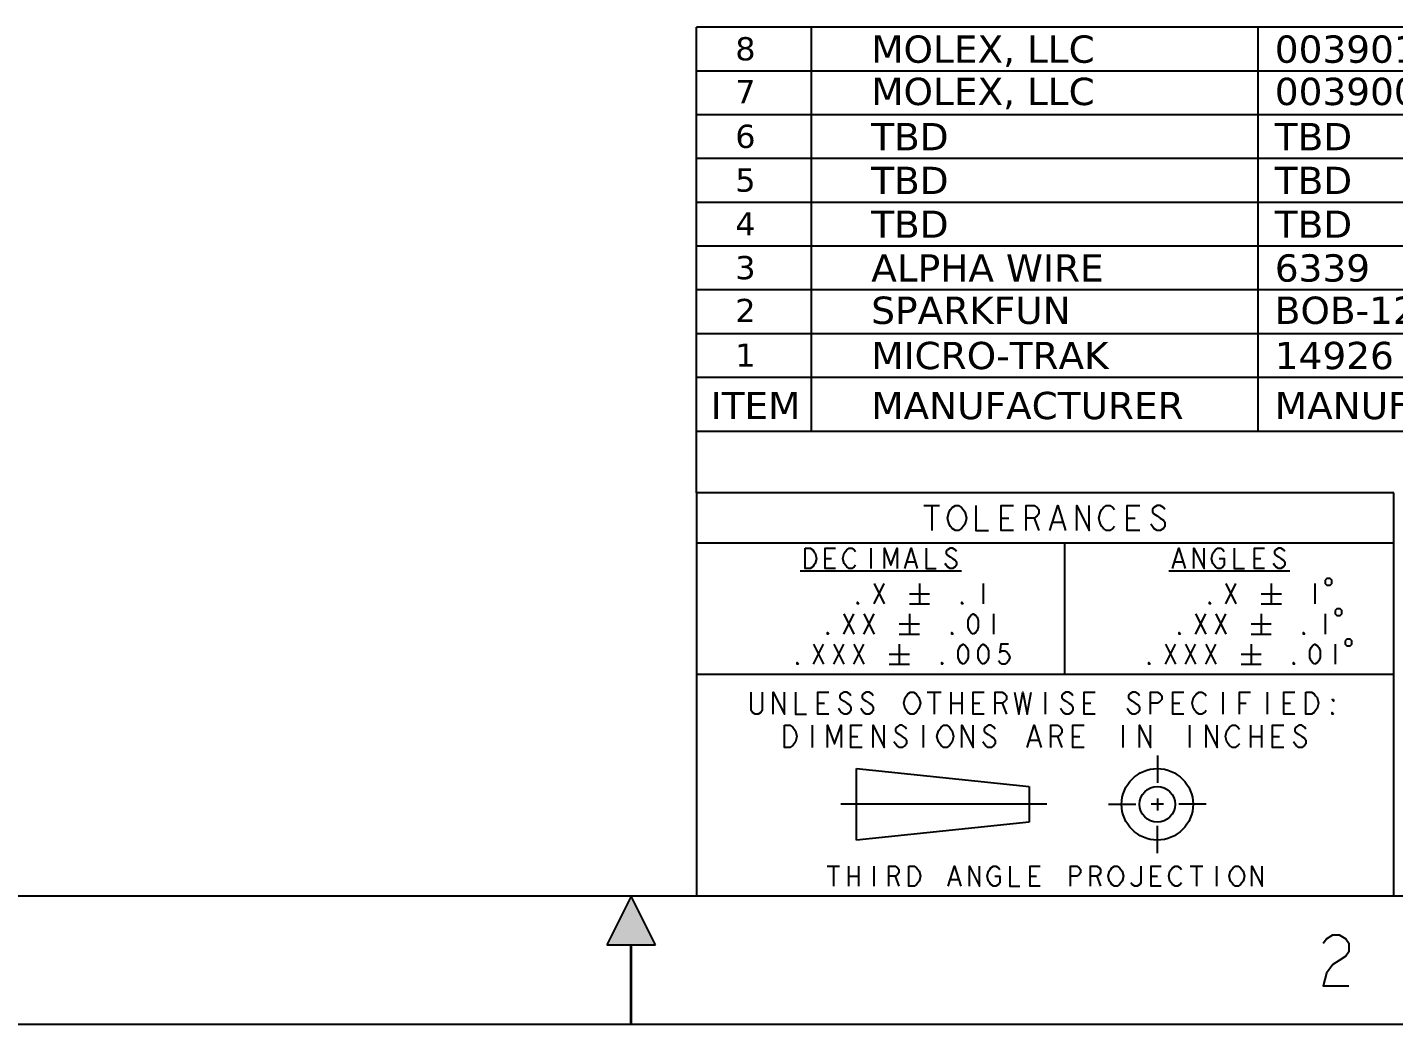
# Model space of a CAD drawing. Extents: x 0 to 768, y 0 to 246.
# Drawn here: x 8.64 to 13.98, y -0.01 to 3.89 of the extents above; entities that cross this region are included whole.
import ezdxf
from ezdxf.lldxf.tags import DXFTag

# ---------------------------------------------------------------- set-up
doc = ezdxf.new("R2010")
doc.units = 0
doc.header["$LTSCALE"] = 1.21
doc.header["$MEASUREMENT"] = 0
doc.layers.add('DEFAULT_1', color=7, linetype='CENTER')
doc.styles.add('BEC', font='verdana.ttf')
tags = doc.linetypes.add('CENTER', pattern=[0.6, 0.375, -0.075, 0.075, -0.075]).pattern_tags.tags
tags[10:11] = [DXFTag(74, 4), DXFTag(75, 0), DXFTag(340, '0'), DXFTag(46, 1.0), DXFTag(50, 0.0), DXFTag(44, 0.0), DXFTag(45, 0.0)]
tags[8:9] = [DXFTag(74, 4), DXFTag(75, 0), DXFTag(340, '0'), DXFTag(46, 1.0), DXFTag(50, 0.0), DXFTag(44, 0.0), DXFTag(45, 0.0)]
tags[6:7] = [DXFTag(74, 4), DXFTag(75, 0), DXFTag(340, '0'), DXFTag(46, 1.0), DXFTag(50, 0.0), DXFTag(44, 0.0), DXFTag(45, 0.0)]
tags[4:5] = [DXFTag(74, 4), DXFTag(75, 0), DXFTag(340, '0'), DXFTag(46, 1.0), DXFTag(50, 0.0), DXFTag(44, 0.0), DXFTag(45, 0.0)]

msp = doc.modelspace()

# ---------------------------------------------------------------- linework, layer by layer
for p, q in [((11.25555, 2.07445), (11.25555, 3.89155)), ((21.49962, 3.89155), (11.25555, 3.89155)), ((11.70395, 2.31356), (11.70395, 3.89155)), ((13.44716, 2.31356), (13.44716, 3.89155)), ((21.49962, 3.72072), (11.25555, 3.72072)), ((21.49962, 3.54989), (11.25555, 3.54989)), ((21.49962, 3.37906), (11.25555, 3.37906)), ((21.49962, 3.20823), (11.25555, 3.20823)), ((21.49962, 3.0374), (11.25555, 3.0374)), ((21.49962, 2.86657), (11.25555, 2.86657)), ((21.49962, 2.69574), (11.25555, 2.69574)), ((21.49962, 2.52491), (11.25555, 2.52491)), ((21.49962, 2.31356), (11.25555, 2.31356))]:
    msp.add_line(p, q)
at = {"color": 2, "linetype": 'Continuous'}
for p, q in [((13.97634, 2.0748), (11.25587, 2.0748)), ((11.25587, 0.5), (11.25587, 2.0748)), ((13.97634, 0.5), (13.97634, 2.0748)), ((12.14243, 2.02559), (12.20395, 2.02559)), ((12.17319, 2.02559), (12.17319, 1.92717)), ((12.44386, 1.97638), (12.47462, 1.97638)), ((12.57304, 1.97638), (12.5915, 1.92717)), ((12.93599, 1.97638), (12.96674, 1.97638)), ((12.64686, 1.95997), (12.68377, 1.95997)), ((13.97634, 1.87795), (11.25587, 1.87795)), ((12.69287, 1.36614), (12.69287, 1.87795)), ((11.75784, 1.8189), (11.78244, 1.8189)), ((11.935, 1.85827), (11.935, 1.77953)), ((13.43303, 1.8189), (13.45764, 1.8189)), ((11.65941, 1.77073), (12.28933, 1.77073)), ((12.07772, 1.80577), (12.10724, 1.80577)), ((13.09839, 1.77073), (13.57083, 1.77073)), ((13.12299, 1.80577), (13.15252, 1.80577)), ((11.94812, 1.72047), (11.98749, 1.64173)), ((11.94812, 1.64173), (11.98749, 1.72047)), ((12.12529, 1.72047), (12.12529, 1.64173)), ((12.37463, 1.72047), (12.37463, 1.64173)), ((13.32148, 1.72047), (13.36085, 1.64173)), ((13.32148, 1.64173), (13.36085, 1.72047)), ((13.49865, 1.72047), (13.49865, 1.64173)), ((13.66925, 1.72047), (13.66925, 1.64173)), ((12.08592, 1.6811), (12.16466, 1.6811)), ((13.45928, 1.6811), (13.53802, 1.6811)), ((11.83001, 1.60236), (11.86938, 1.52362)), ((11.83001, 1.52362), (11.86938, 1.60236)), ((11.90875, 1.60236), (11.94812, 1.52362)), ((11.90875, 1.52362), (11.94812, 1.60236)), ((12.08592, 1.64173), (12.16466, 1.64173)), ((12.08592, 1.60236), (12.08592, 1.52362)), ((12.414, 1.60236), (12.414, 1.52362)), ((13.20337, 1.60236), (13.24274, 1.52362)), ((13.20337, 1.52362), (13.24274, 1.60236)), ((13.28211, 1.60236), (13.32148, 1.52362)), ((13.28211, 1.52362), (13.32148, 1.60236)), ((13.45928, 1.64173), (13.53802, 1.64173)), ((13.45928, 1.60236), (13.45928, 1.52362)), ((13.70862, 1.60236), (13.70862, 1.52362)), ((12.04655, 1.56299), (12.12529, 1.56299)), ((13.41991, 1.56299), (13.49865, 1.56299)), ((12.04655, 1.52362), (12.12529, 1.52362)), ((13.41991, 1.52362), (13.49865, 1.52362)), ((11.7119, 1.48425), (11.75127, 1.40551)), ((11.7119, 1.40551), (11.75127, 1.48425)), ((11.79064, 1.48425), (11.83001, 1.40551)), ((11.79064, 1.40551), (11.83001, 1.48425)), ((11.86938, 1.48425), (11.90875, 1.40551)), ((11.86938, 1.40551), (11.90875, 1.48425)), ((12.00718, 1.44488), (12.08592, 1.44488)), ((12.04655, 1.48425), (12.04655, 1.40551)), ((13.08526, 1.48425), (13.12463, 1.40551)), ((13.08526, 1.40551), (13.12463, 1.48425)), ((13.164, 1.48425), (13.20337, 1.40551)), ((13.164, 1.40551), (13.20337, 1.48425)), ((13.24274, 1.48425), (13.28211, 1.40551)), ((13.24274, 1.40551), (13.28211, 1.48425)), ((13.38054, 1.44488), (13.45928, 1.44488)), ((13.41991, 1.48425), (13.41991, 1.40551)), ((13.74799, 1.48425), (13.74799, 1.40551)), ((12.00718, 1.40551), (12.08592, 1.40551)), ((13.38054, 1.40551), (13.45928, 1.40551)), ((13.97634, 1.36614), (11.25587, 1.36614)), ((12.15597, 1.29724), (12.2101, 1.29724)), ((12.18303, 1.29724), (12.18303, 1.21063)), ((12.24799, 1.29724), (12.24799, 1.21063)), ((12.2913, 1.29724), (12.2913, 1.21063)), ((12.6161, 1.29724), (12.6161, 1.21063)), ((13.30902, 1.29724), (13.30902, 1.21063)), ((13.48224, 1.29724), (13.48224, 1.21063)), ((11.72831, 1.25394), (11.75537, 1.25394)), ((12.24799, 1.25394), (12.2913, 1.25394)), ((12.33461, 1.25394), (12.36167, 1.25394)), ((12.44829, 1.25394), (12.46453, 1.21063)), ((12.76768, 1.25394), (12.79474, 1.25394)), ((13.11414, 1.25394), (13.1412, 1.25394)), ((13.37398, 1.25394), (13.40104, 1.25394)), ((13.5472, 1.25394), (13.57427, 1.25394)), ((11.70665, 1.16732), (11.70665, 1.08071)), ((11.85823, 1.12402), (11.8853, 1.12402)), ((12.13972, 1.16732), (12.13972, 1.08071)), ((12.66482, 1.12402), (12.68106, 1.08071)), ((12.72437, 1.12402), (12.75144, 1.12402)), ((12.91925, 1.16732), (12.91925, 1.08071)), ((13.1791, 1.16732), (13.1791, 1.08071)), ((13.41728, 1.16732), (13.41728, 1.08071)), ((13.41728, 1.12402), (13.46059, 1.12402)), ((13.46059, 1.16732), (13.46059, 1.08071)), ((13.5039, 1.12402), (13.53097, 1.12402)), ((12.55656, 1.10958), (12.58904, 1.10958)), ((11.76473, 0.61811), (11.81394, 0.61811)), ((11.78933, 0.61811), (11.78933, 0.53937)), ((11.84839, 0.61811), (11.84839, 0.53937)), ((11.88776, 0.61811), (11.88776, 0.53937)), ((11.94681, 0.61811), (11.94681, 0.53937)), ((13.18205, 0.61811), (13.23126, 0.61811)), ((13.20665, 0.61811), (13.20665, 0.53937)), ((13.28539, 0.61811), (13.28539, 0.53937)), ((11.84839, 0.57874), (11.88776, 0.57874)), ((12.03047, 0.57874), (12.04524, 0.53937)), ((12.24701, 0.56562), (12.27654, 0.56562)), ((12.55705, 0.57874), (12.58165, 0.57874)), ((12.81787, 0.57874), (12.83264, 0.53937)), ((13.02949, 0.57874), (13.0541, 0.57874)), ((13.97634, 0.5), (11.25587, 0.5))]:
    msp.add_line(p, q, dxfattribs=at)
at = {"color": 7, "linetype": 'Continuous'}
for p, q in [((13.05391, 1.04949), (13.05391, 0.94282)), ((11.87911, 0.9984), (12.55411, 0.92865)), ((11.87911, 0.7194), (11.87911, 0.9984)), ((12.55411, 0.92865), (12.55411, 0.78915)), ((12.86332, 0.8589), (12.96998, 0.8589)), ((13.07826, 0.8589), (13.03002, 0.8589)), ((13.05391, 0.88199), (13.05391, 0.8347)), ((13.2445, 0.8589), (13.13783, 0.8589)), ((12.55411, 0.78915), (11.87911, 0.7194)), ((13.05391, 0.66831), (13.05391, 0.77498)), ((21.49996, 0.5), (0.5, 0.5)), ((10.99998, 0.5), (10.90498, 0.31)), ((11.09498, 0.31), (10.99998, 0.5)), ((10.90498, 0.31), (11.09498, 0.31)), ((21.99996, 0), (0, 0))]:
    msp.add_line(p, q, dxfattribs=at)
at = {"color": 2, "linetype": 'Continuous'}
for points in [[(12.29622, 1.94357), (12.29007, 1.93537), (12.27777, 1.92717), (12.26546, 1.92717), (12.25316, 1.93537), (12.24701, 1.94357), (12.24086, 1.95177), (12.23471, 1.97638), (12.24086, 2.00098), (12.24701, 2.00919), (12.25316, 2.01739), (12.26546, 2.02559), (12.27777, 2.02559), (12.29007, 2.01739), (12.29622, 2.00919), (12.30237, 2.00098), (12.30852, 1.97638), (12.30237, 1.95177), (12.29622, 1.94357)], [(12.34543, 2.02559), (12.34543, 1.92717), (12.39465, 1.92717)], [(12.49307, 1.92717), (12.44386, 1.92717), (12.44386, 2.02559), (12.49307, 2.02559)], [(12.54228, 1.92717), (12.54228, 2.02559), (12.57304, 2.02559), (12.58535, 2.01739), (12.5915, 2.00919), (12.5915, 1.99278), (12.58535, 1.98458), (12.57304, 1.97638), (12.54228, 1.97638)], [(12.63456, 1.92717), (12.66532, 2.02559), (12.69607, 1.92717)], [(12.73913, 1.92717), (12.73913, 2.02559), (12.78835, 1.92717), (12.78835, 2.02559)], [(12.88677, 1.94357), (12.88062, 1.93537), (12.86832, 1.92717), (12.85602, 1.92717), (12.84371, 1.93537), (12.83756, 1.94357), (12.83141, 1.95177), (12.82526, 1.97638), (12.83141, 2.00098), (12.83756, 2.00919), (12.84371, 2.01739), (12.85602, 2.02559), (12.86832, 2.02559), (12.88062, 2.01739), (12.88677, 2.00919)], [(12.9852, 1.92717), (12.93599, 1.92717), (12.93599, 2.02559), (12.9852, 2.02559)], [(13.08362, 2.00919), (13.07747, 2.01739), (13.06517, 2.02559), (13.05286, 2.02559), (13.04056, 2.01739), (13.03441, 2.00919), (13.03441, 2.00098), (13.04056, 1.99278), (13.05286, 1.98458), (13.06517, 1.97638), (13.07747, 1.96818), (13.08362, 1.95997), (13.08362, 1.94357), (13.07747, 1.93537), (13.06517, 1.92717), (13.05286, 1.92717), (13.04056, 1.93537), (13.03441, 1.94357), (13.02826, 1.95177)], [(11.6791, 1.85827), (11.69878, 1.85827), (11.70862, 1.85171), (11.71354, 1.84514), (11.71847, 1.83858), (11.72339, 1.8189), (11.71847, 1.79921), (11.71354, 1.79265), (11.70862, 1.78609), (11.69878, 1.77953), (11.6791, 1.77953), (11.6791, 1.85827)], [(11.79721, 1.77953), (11.75784, 1.77953), (11.75784, 1.85827), (11.79721, 1.85827)], [(11.87594, 1.79265), (11.87102, 1.78609), (11.86118, 1.77953), (11.85134, 1.77953), (11.8415, 1.78609), (11.83658, 1.79265), (11.83165, 1.79921), (11.82673, 1.8189), (11.83165, 1.83858), (11.83658, 1.84514), (11.8415, 1.85171), (11.85134, 1.85827), (11.86118, 1.85827), (11.87102, 1.85171), (11.87594, 1.84514)], [(11.98913, 1.77953), (11.98913, 1.85827), (12.01374, 1.79265), (12.03835, 1.85827), (12.03835, 1.77953)], [(12.06787, 1.77953), (12.09248, 1.85827), (12.11709, 1.77953)], [(12.15154, 1.85827), (12.15154, 1.77953), (12.19091, 1.77953)], [(12.26965, 1.84514), (12.26472, 1.85171), (12.25488, 1.85827), (12.24504, 1.85827), (12.2352, 1.85171), (12.23028, 1.84514), (12.23028, 1.83858), (12.2352, 1.83202), (12.24504, 1.82546), (12.25488, 1.8189), (12.26472, 1.81234), (12.26965, 1.80577), (12.26965, 1.79265), (12.26472, 1.78609), (12.25488, 1.77953), (12.24504, 1.77953), (12.2352, 1.78609), (12.23028, 1.79265), (12.22535, 1.79921)], [(13.11315, 1.77953), (13.13776, 1.85827), (13.16236, 1.77953)], [(13.19681, 1.77953), (13.19681, 1.85827), (13.23618, 1.77953), (13.23618, 1.85827)], [(13.29524, 1.8189), (13.31492, 1.8189), (13.31492, 1.79265), (13.31, 1.78609), (13.30016, 1.77953), (13.29031, 1.77953), (13.28047, 1.78609), (13.27555, 1.79265), (13.27063, 1.79921), (13.26571, 1.8189), (13.27063, 1.83858), (13.27555, 1.84514), (13.28047, 1.85171), (13.29031, 1.85827), (13.30016, 1.85827), (13.31, 1.85171), (13.31492, 1.84514)], [(13.35429, 1.85827), (13.35429, 1.77953), (13.39366, 1.77953)], [(13.4724, 1.77953), (13.43303, 1.77953), (13.43303, 1.85827), (13.4724, 1.85827)], [(13.55114, 1.84514), (13.54622, 1.85171), (13.53638, 1.85827), (13.52654, 1.85827), (13.51669, 1.85171), (13.51177, 1.84514), (13.51177, 1.83858), (13.51669, 1.83202), (13.52654, 1.82546), (13.53638, 1.8189), (13.54622, 1.81234), (13.55114, 1.80577), (13.55114, 1.79265), (13.54622, 1.78609), (13.53638, 1.77953), (13.52654, 1.77953), (13.51669, 1.78609), (13.51177, 1.79265), (13.50685, 1.79921)], [(13.70862, 1.7336), (13.70862, 1.72047), (13.71518, 1.71391), (13.72831, 1.71391), (13.73487, 1.72047), (13.73487, 1.7336), (13.72831, 1.74016), (13.71518, 1.74016), (13.70862, 1.7336)], [(11.88907, 1.64173), (11.88415, 1.64173), (11.88415, 1.64829), (11.88907, 1.64173)], [(12.29589, 1.64173), (12.29097, 1.64173), (12.29097, 1.64829), (12.29589, 1.64173)], [(12.33526, 1.52362), (12.32542, 1.53018), (12.3205, 1.53675), (12.31558, 1.54987), (12.31558, 1.57612), (12.3205, 1.58924), (12.32542, 1.5958), (12.33526, 1.60236), (12.34511, 1.5958), (12.35003, 1.58924), (12.35495, 1.57612), (12.35495, 1.54987), (12.35003, 1.53675), (12.34511, 1.53018), (12.33526, 1.52362)], [(13.26243, 1.64173), (13.25751, 1.64173), (13.25751, 1.64829), (13.26243, 1.64173)], [(13.74799, 1.61549), (13.74799, 1.60236), (13.75455, 1.5958), (13.76768, 1.5958), (13.77424, 1.60236), (13.77424, 1.61549), (13.76768, 1.62205), (13.75455, 1.62205), (13.74799, 1.61549)], [(11.77096, 1.52362), (11.76604, 1.52362), (11.76604, 1.53018), (11.77096, 1.52362)], [(12.25652, 1.52362), (12.2516, 1.52362), (12.2516, 1.53018), (12.25652, 1.52362)], [(13.14432, 1.52362), (13.1394, 1.52362), (13.1394, 1.53018), (13.14432, 1.52362)], [(13.62988, 1.52362), (13.62496, 1.52362), (13.62496, 1.53018), (13.62988, 1.52362)], [(13.78736, 1.49738), (13.78736, 1.48425), (13.79392, 1.47769), (13.80705, 1.47769), (13.81361, 1.48425), (13.81361, 1.49738), (13.80705, 1.50394), (13.79392, 1.50394), (13.78736, 1.49738)], [(12.29589, 1.40551), (12.28605, 1.41207), (12.28113, 1.41864), (12.27621, 1.43176), (12.27621, 1.45801), (12.28113, 1.47113), (12.28605, 1.47769), (12.29589, 1.48425), (12.30574, 1.47769), (12.31066, 1.47113), (12.31558, 1.45801), (12.31558, 1.43176), (12.31066, 1.41864), (12.30574, 1.41207), (12.29589, 1.40551)], [(12.37463, 1.40551), (12.36479, 1.41207), (12.35987, 1.41864), (12.35495, 1.43176), (12.35495, 1.45801), (12.35987, 1.47113), (12.36479, 1.47769), (12.37463, 1.48425), (12.38448, 1.47769), (12.3894, 1.47113), (12.39432, 1.45801), (12.39432, 1.43176), (12.3894, 1.41864), (12.38448, 1.41207), (12.37463, 1.40551)], [(12.47306, 1.48425), (12.44353, 1.48425), (12.43861, 1.45144), (12.44845, 1.45801), (12.45829, 1.45801), (12.46814, 1.45144), (12.47306, 1.44488), (12.47798, 1.43176), (12.47306, 1.41864), (12.46814, 1.41207), (12.45829, 1.40551), (12.44845, 1.40551), (12.43861, 1.41207), (12.43369, 1.41864)], [(13.66925, 1.40551), (13.65941, 1.41207), (13.65449, 1.41864), (13.64957, 1.43176), (13.64957, 1.45801), (13.65449, 1.47113), (13.65941, 1.47769), (13.66925, 1.48425), (13.67909, 1.47769), (13.68402, 1.47113), (13.68894, 1.45801), (13.68894, 1.43176), (13.68402, 1.41864), (13.67909, 1.41207), (13.66925, 1.40551)], [(11.65285, 1.40551), (11.64793, 1.40551), (11.64793, 1.41207), (11.65285, 1.40551)], [(12.21715, 1.40551), (12.21223, 1.40551), (12.21223, 1.41207), (12.21715, 1.40551)], [(13.02621, 1.40551), (13.02129, 1.40551), (13.02129, 1.41207), (13.02621, 1.40551)], [(13.59051, 1.40551), (13.58559, 1.40551), (13.58559, 1.41207), (13.59051, 1.40551)], [(11.51177, 1.29724), (11.51177, 1.22507), (11.50636, 1.21785), (11.49553, 1.21063), (11.4847, 1.21063), (11.47388, 1.21785), (11.46847, 1.22507), (11.46847, 1.29724)], [(11.55508, 1.21063), (11.55508, 1.29724), (11.59839, 1.21063), (11.59839, 1.29724)], [(11.64169, 1.29724), (11.64169, 1.21063), (11.685, 1.21063)], [(11.77162, 1.21063), (11.72831, 1.21063), (11.72831, 1.29724), (11.77162, 1.29724)], [(11.85823, 1.28281), (11.85282, 1.29003), (11.84199, 1.29724), (11.83116, 1.29724), (11.82034, 1.29003), (11.81492, 1.28281), (11.81492, 1.27559), (11.82034, 1.26837), (11.83116, 1.26115), (11.84199, 1.25394), (11.85282, 1.24672), (11.85823, 1.2395), (11.85823, 1.22507), (11.85282, 1.21785), (11.84199, 1.21063), (11.83116, 1.21063), (11.82034, 1.21785), (11.81492, 1.22507), (11.80951, 1.23228)], [(11.94484, 1.28281), (11.93943, 1.29003), (11.9286, 1.29724), (11.91778, 1.29724), (11.90695, 1.29003), (11.90154, 1.28281), (11.90154, 1.27559), (11.90695, 1.26837), (11.91778, 1.26115), (11.9286, 1.25394), (11.93943, 1.24672), (11.94484, 1.2395), (11.94484, 1.22507), (11.93943, 1.21785), (11.9286, 1.21063), (11.91778, 1.21063), (11.90695, 1.21785), (11.90154, 1.22507), (11.89612, 1.23228)], [(12.11807, 1.22507), (12.11266, 1.21785), (12.10183, 1.21063), (12.091, 1.21063), (12.08018, 1.21785), (12.07476, 1.22507), (12.06935, 1.23228), (12.06394, 1.25394), (12.06935, 1.27559), (12.07476, 1.28281), (12.08018, 1.29003), (12.091, 1.29724), (12.10183, 1.29724), (12.11266, 1.29003), (12.11807, 1.28281), (12.12349, 1.27559), (12.1289, 1.25394), (12.12349, 1.23228), (12.11807, 1.22507)], [(12.37791, 1.21063), (12.33461, 1.21063), (12.33461, 1.29724), (12.37791, 1.29724)], [(12.42122, 1.21063), (12.42122, 1.29724), (12.44829, 1.29724), (12.45912, 1.29003), (12.46453, 1.28281), (12.46453, 1.26837), (12.45912, 1.26115), (12.44829, 1.25394), (12.42122, 1.25394)], [(12.49701, 1.29724), (12.51325, 1.21063), (12.52949, 1.29724), (12.54573, 1.21063), (12.56197, 1.29724)], [(12.72437, 1.28281), (12.71896, 1.29003), (12.70813, 1.29724), (12.6973, 1.29724), (12.68648, 1.29003), (12.68106, 1.28281), (12.68106, 1.27559), (12.68648, 1.26837), (12.6973, 1.26115), (12.70813, 1.25394), (12.71896, 1.24672), (12.72437, 1.2395), (12.72437, 1.22507), (12.71896, 1.21785), (12.70813, 1.21063), (12.6973, 1.21063), (12.68648, 1.21785), (12.68106, 1.22507), (12.67565, 1.23228)], [(12.81099, 1.21063), (12.76768, 1.21063), (12.76768, 1.29724), (12.81099, 1.29724)], [(12.98421, 1.28281), (12.9788, 1.29003), (12.96797, 1.29724), (12.95715, 1.29724), (12.94632, 1.29003), (12.94091, 1.28281), (12.94091, 1.27559), (12.94632, 1.26837), (12.95715, 1.26115), (12.96797, 1.25394), (12.9788, 1.24672), (12.98421, 1.2395), (12.98421, 1.22507), (12.9788, 1.21785), (12.96797, 1.21063), (12.95715, 1.21063), (12.94632, 1.21785), (12.94091, 1.22507), (12.93549, 1.23228)], [(13.02752, 1.21063), (13.02752, 1.29724), (13.05459, 1.29724), (13.06541, 1.29003), (13.07083, 1.28281), (13.07083, 1.26837), (13.06541, 1.26115), (13.05459, 1.25394), (13.02752, 1.25394)], [(13.15744, 1.21063), (13.11414, 1.21063), (13.11414, 1.29724), (13.15744, 1.29724)], [(13.24406, 1.22507), (13.23864, 1.21785), (13.22782, 1.21063), (13.21699, 1.21063), (13.20616, 1.21785), (13.20075, 1.22507), (13.19534, 1.23228), (13.18992, 1.25394), (13.19534, 1.27559), (13.20075, 1.28281), (13.20616, 1.29003), (13.21699, 1.29724), (13.22782, 1.29724), (13.23864, 1.29003), (13.24406, 1.28281)], [(13.37398, 1.21063), (13.37398, 1.29724), (13.41728, 1.29724)], [(13.59051, 1.21063), (13.5472, 1.21063), (13.5472, 1.29724), (13.59051, 1.29724)], [(13.63382, 1.29724), (13.65547, 1.29724), (13.6663, 1.29003), (13.67171, 1.28281), (13.67713, 1.27559), (13.68254, 1.25394), (13.67713, 1.23228), (13.67171, 1.22507), (13.6663, 1.21785), (13.65547, 1.21063), (13.63382, 1.21063), (13.63382, 1.29724)], [(13.74209, 1.26837), (13.74209, 1.26115), (13.73667, 1.26837), (13.74209, 1.26837)], [(13.74209, 1.21063), (13.73667, 1.21063), (13.73667, 1.21785), (13.74209, 1.21063)], [(11.59839, 1.16732), (11.62004, 1.16732), (11.63087, 1.1601), (11.63628, 1.15289), (11.64169, 1.14567), (11.64711, 1.12402), (11.64169, 1.10236), (11.63628, 1.09514), (11.63087, 1.08793), (11.62004, 1.08071), (11.59839, 1.08071), (11.59839, 1.16732)], [(11.7662, 1.08071), (11.7662, 1.16732), (11.79327, 1.09514), (11.82034, 1.16732), (11.82034, 1.08071)], [(11.90154, 1.08071), (11.85823, 1.08071), (11.85823, 1.16732), (11.90154, 1.16732)], [(11.94484, 1.08071), (11.94484, 1.16732), (11.98815, 1.08071), (11.98815, 1.16732)], [(12.07476, 1.15289), (12.06935, 1.1601), (12.05852, 1.16732), (12.0477, 1.16732), (12.03687, 1.1601), (12.03146, 1.15289), (12.03146, 1.14567), (12.03687, 1.13845), (12.0477, 1.13123), (12.05852, 1.12402), (12.06935, 1.1168), (12.07476, 1.10958), (12.07476, 1.09514), (12.06935, 1.08793), (12.05852, 1.08071), (12.0477, 1.08071), (12.03687, 1.08793), (12.03146, 1.09514), (12.02604, 1.10236)], [(12.24799, 1.09514), (12.24258, 1.08793), (12.23175, 1.08071), (12.22093, 1.08071), (12.2101, 1.08793), (12.20469, 1.09514), (12.19927, 1.10236), (12.19386, 1.12402), (12.19927, 1.14567), (12.20469, 1.15289), (12.2101, 1.1601), (12.22093, 1.16732), (12.23175, 1.16732), (12.24258, 1.1601), (12.24799, 1.15289), (12.25341, 1.14567), (12.25882, 1.12402), (12.25341, 1.10236), (12.24799, 1.09514)], [(12.2913, 1.08071), (12.2913, 1.16732), (12.33461, 1.08071), (12.33461, 1.16732)], [(12.42122, 1.15289), (12.41581, 1.1601), (12.40498, 1.16732), (12.39415, 1.16732), (12.38333, 1.1601), (12.37791, 1.15289), (12.37791, 1.14567), (12.38333, 1.13845), (12.39415, 1.13123), (12.40498, 1.12402), (12.41581, 1.1168), (12.42122, 1.10958), (12.42122, 1.09514), (12.41581, 1.08793), (12.40498, 1.08071), (12.39415, 1.08071), (12.38333, 1.08793), (12.37791, 1.09514), (12.3725, 1.10236)], [(12.54573, 1.08071), (12.5728, 1.16732), (12.59986, 1.08071)], [(12.63776, 1.08071), (12.63776, 1.16732), (12.66482, 1.16732), (12.67565, 1.1601), (12.68106, 1.15289), (12.68106, 1.13845), (12.67565, 1.13123), (12.66482, 1.12402), (12.63776, 1.12402)], [(12.76768, 1.08071), (12.72437, 1.08071), (12.72437, 1.16732), (12.76768, 1.16732)], [(12.98421, 1.08071), (12.98421, 1.16732), (13.02752, 1.08071), (13.02752, 1.16732)], [(13.24406, 1.08071), (13.24406, 1.16732), (13.28736, 1.08071), (13.28736, 1.16732)], [(13.37398, 1.09514), (13.36856, 1.08793), (13.35774, 1.08071), (13.34691, 1.08071), (13.33608, 1.08793), (13.33067, 1.09514), (13.32526, 1.10236), (13.31984, 1.12402), (13.32526, 1.14567), (13.33067, 1.15289), (13.33608, 1.1601), (13.34691, 1.16732), (13.35774, 1.16732), (13.36856, 1.1601), (13.37398, 1.15289)], [(13.5472, 1.08071), (13.5039, 1.08071), (13.5039, 1.16732), (13.5472, 1.16732)], [(13.63382, 1.15289), (13.62841, 1.1601), (13.61758, 1.16732), (13.60675, 1.16732), (13.59593, 1.1601), (13.59051, 1.15289), (13.59051, 1.14567), (13.59593, 1.13845), (13.60675, 1.13123), (13.61758, 1.12402), (13.62841, 1.1168), (13.63382, 1.10958), (13.63382, 1.09514), (13.62841, 1.08793), (13.61758, 1.08071), (13.60675, 1.08071), (13.59593, 1.08793), (13.59051, 1.09514), (13.5851, 1.10236)], [(12.00587, 0.53937), (12.00587, 0.61811), (12.03047, 0.61811), (12.04032, 0.61155), (12.04524, 0.60499), (12.04524, 0.59186), (12.04032, 0.5853), (12.03047, 0.57874), (12.00587, 0.57874)], [(12.08461, 0.61811), (12.10429, 0.61811), (12.11413, 0.61155), (12.11906, 0.60499), (12.12398, 0.59843), (12.1289, 0.57874), (12.12398, 0.55906), (12.11906, 0.55249), (12.11413, 0.54593), (12.10429, 0.53937), (12.08461, 0.53937), (12.08461, 0.61811)], [(12.23717, 0.53937), (12.26177, 0.61811), (12.28638, 0.53937)], [(12.32083, 0.53937), (12.32083, 0.61811), (12.3602, 0.53937), (12.3602, 0.61811)], [(12.41925, 0.57874), (12.43894, 0.57874), (12.43894, 0.55249), (12.43402, 0.54593), (12.42417, 0.53937), (12.41433, 0.53937), (12.40449, 0.54593), (12.39957, 0.55249), (12.39465, 0.55906), (12.38972, 0.57874), (12.39465, 0.59843), (12.39957, 0.60499), (12.40449, 0.61155), (12.41433, 0.61811), (12.42417, 0.61811), (12.43402, 0.61155), (12.43894, 0.60499)], [(12.47831, 0.61811), (12.47831, 0.53937), (12.51768, 0.53937)], [(12.59642, 0.53937), (12.55705, 0.53937), (12.55705, 0.61811), (12.59642, 0.61811)], [(12.71453, 0.53937), (12.71453, 0.61811), (12.73913, 0.61811), (12.74898, 0.61155), (12.7539, 0.60499), (12.7539, 0.59186), (12.74898, 0.5853), (12.73913, 0.57874), (12.71453, 0.57874)], [(12.79327, 0.53937), (12.79327, 0.61811), (12.81787, 0.61811), (12.82772, 0.61155), (12.83264, 0.60499), (12.83264, 0.59186), (12.82772, 0.5853), (12.81787, 0.57874), (12.79327, 0.57874)], [(12.91138, 0.55249), (12.90646, 0.54593), (12.89662, 0.53937), (12.88677, 0.53937), (12.87693, 0.54593), (12.87201, 0.55249), (12.86709, 0.55906), (12.86217, 0.57874), (12.86709, 0.59843), (12.87201, 0.60499), (12.87693, 0.61155), (12.88677, 0.61811), (12.89662, 0.61811), (12.90646, 0.61155), (12.91138, 0.60499), (12.9163, 0.59843), (12.92122, 0.57874), (12.9163, 0.55906), (12.91138, 0.55249)], [(12.99012, 0.61811), (12.99012, 0.55249), (12.9852, 0.54593), (12.97536, 0.53937), (12.96551, 0.53937), (12.95567, 0.54593), (12.95075, 0.55249)], [(13.06886, 0.53937), (13.02949, 0.53937), (13.02949, 0.61811), (13.06886, 0.61811)], [(13.1476, 0.55249), (13.14268, 0.54593), (13.13284, 0.53937), (13.12299, 0.53937), (13.11315, 0.54593), (13.10823, 0.55249), (13.10331, 0.55906), (13.09839, 0.57874), (13.10331, 0.59843), (13.10823, 0.60499), (13.11315, 0.61155), (13.12299, 0.61811), (13.13284, 0.61811), (13.14268, 0.61155), (13.1476, 0.60499)], [(13.38382, 0.55249), (13.3789, 0.54593), (13.36906, 0.53937), (13.35921, 0.53937), (13.34937, 0.54593), (13.34445, 0.55249), (13.33953, 0.55906), (13.33461, 0.57874), (13.33953, 0.59843), (13.34445, 0.60499), (13.34937, 0.61155), (13.35921, 0.61811), (13.36906, 0.61811), (13.3789, 0.61155), (13.38382, 0.60499), (13.38874, 0.59843), (13.39366, 0.57874), (13.38874, 0.55906), (13.38382, 0.55249)], [(13.42319, 0.53937), (13.42319, 0.61811), (13.46256, 0.53937), (13.46256, 0.61811)], [(13.70173, 0.31667), (13.71423, 0.33333), (13.73923, 0.35), (13.76423, 0.35), (13.78923, 0.33333), (13.80173, 0.31667), (13.80173, 0.28333), (13.78923, 0.26667), (13.76423, 0.25), (13.73923, 0.23333), (13.71423, 0.2), (13.70173, 0.15), (13.80173, 0.15)]]:
    msp.add_lwpolyline(points, dxfattribs=at)
at = {"color": 7, "linetype": 'Continuous', "const_width": 0.01}
msp.add_lwpolyline([(10.99998, 0), (10.99998, 0.31)], dxfattribs=at)
at = {"color": 7, "linetype": 'Continuous'}
for radius in [0.1395, 0.06975]:
    msp.add_circle((13.05391, 0.8589), radius, dxfattribs=at)
msp.add_solid([(10.99998, 0.5), (11.09498, 0.31), (10.90498, 0.31)], dxfattribs=at)
at = {"layer": 'DEFAULT_1', "color": 7, "linetype": 'CENTER'}
msp.add_line((12.62238, 0.8589), (11.81907, 0.8589), dxfattribs=at)

# ---------------------------------------------------------------- texts
at = {"style": 'BEC'}
for s, height, p in [('8', 0.09053, (11.40663, 3.76255)), ('MOLEX, LLC', 0.106501, (11.93721, 3.75328)), ('0039012040', 0.106501, (13.51237, 3.75328)), ('7', 0.09053, (11.40663, 3.5953)), ('MOLEX, LLC', 0.106501, (11.93721, 3.58821)), ('0039000039', 0.106501, (13.51237, 3.58821)), ('6', 0.09053, (11.40663, 3.42089)), ('TBD', 0.106501, (11.93721, 3.41162)), ('TBD', 0.106501, (13.51237, 3.41162)), ('5', 0.09053, (11.40663, 3.25006)), ('TBD', 0.106501, (11.93721, 3.24079)), ('TBD', 0.106501, (13.51237, 3.24079)), ('4', 0.09053, (11.40663, 3.07923)), ('TBD', 0.106501, (11.93721, 3.06996)), ('TBD', 0.106501, (13.51237, 3.06996)), ('3', 0.09053, (11.40663, 2.9084)), ('ALPHA WIRE', 0.106501, (11.93721, 2.89914)), ('6339', 0.106501, (13.51237, 2.89914)), ('2', 0.09053, (11.40663, 2.74115)), ('SPARKFUN', 0.106501, (11.93721, 2.73406)), ('BOB-12009', 0.106501, (13.51237, 2.73406)), ('1', 0.09053, (11.40663, 2.56674)), ('MICRO-TRAK', 0.106501, (11.93721, 2.55748)), ('14926', 0.106501, (13.51237, 2.55748)), ('ITEM', 0.106501, (11.31015, 2.36231)), ('MANUFACTURER', 0.1065009, (11.93721, 2.36231)), ('MANUF. PART NUMBER', 0.1065009, (13.51237, 2.36231))]:
    msp.add_text(s, height=height, dxfattribs=at).set_placement(p)

doc.saveas('drawing.dxf')
